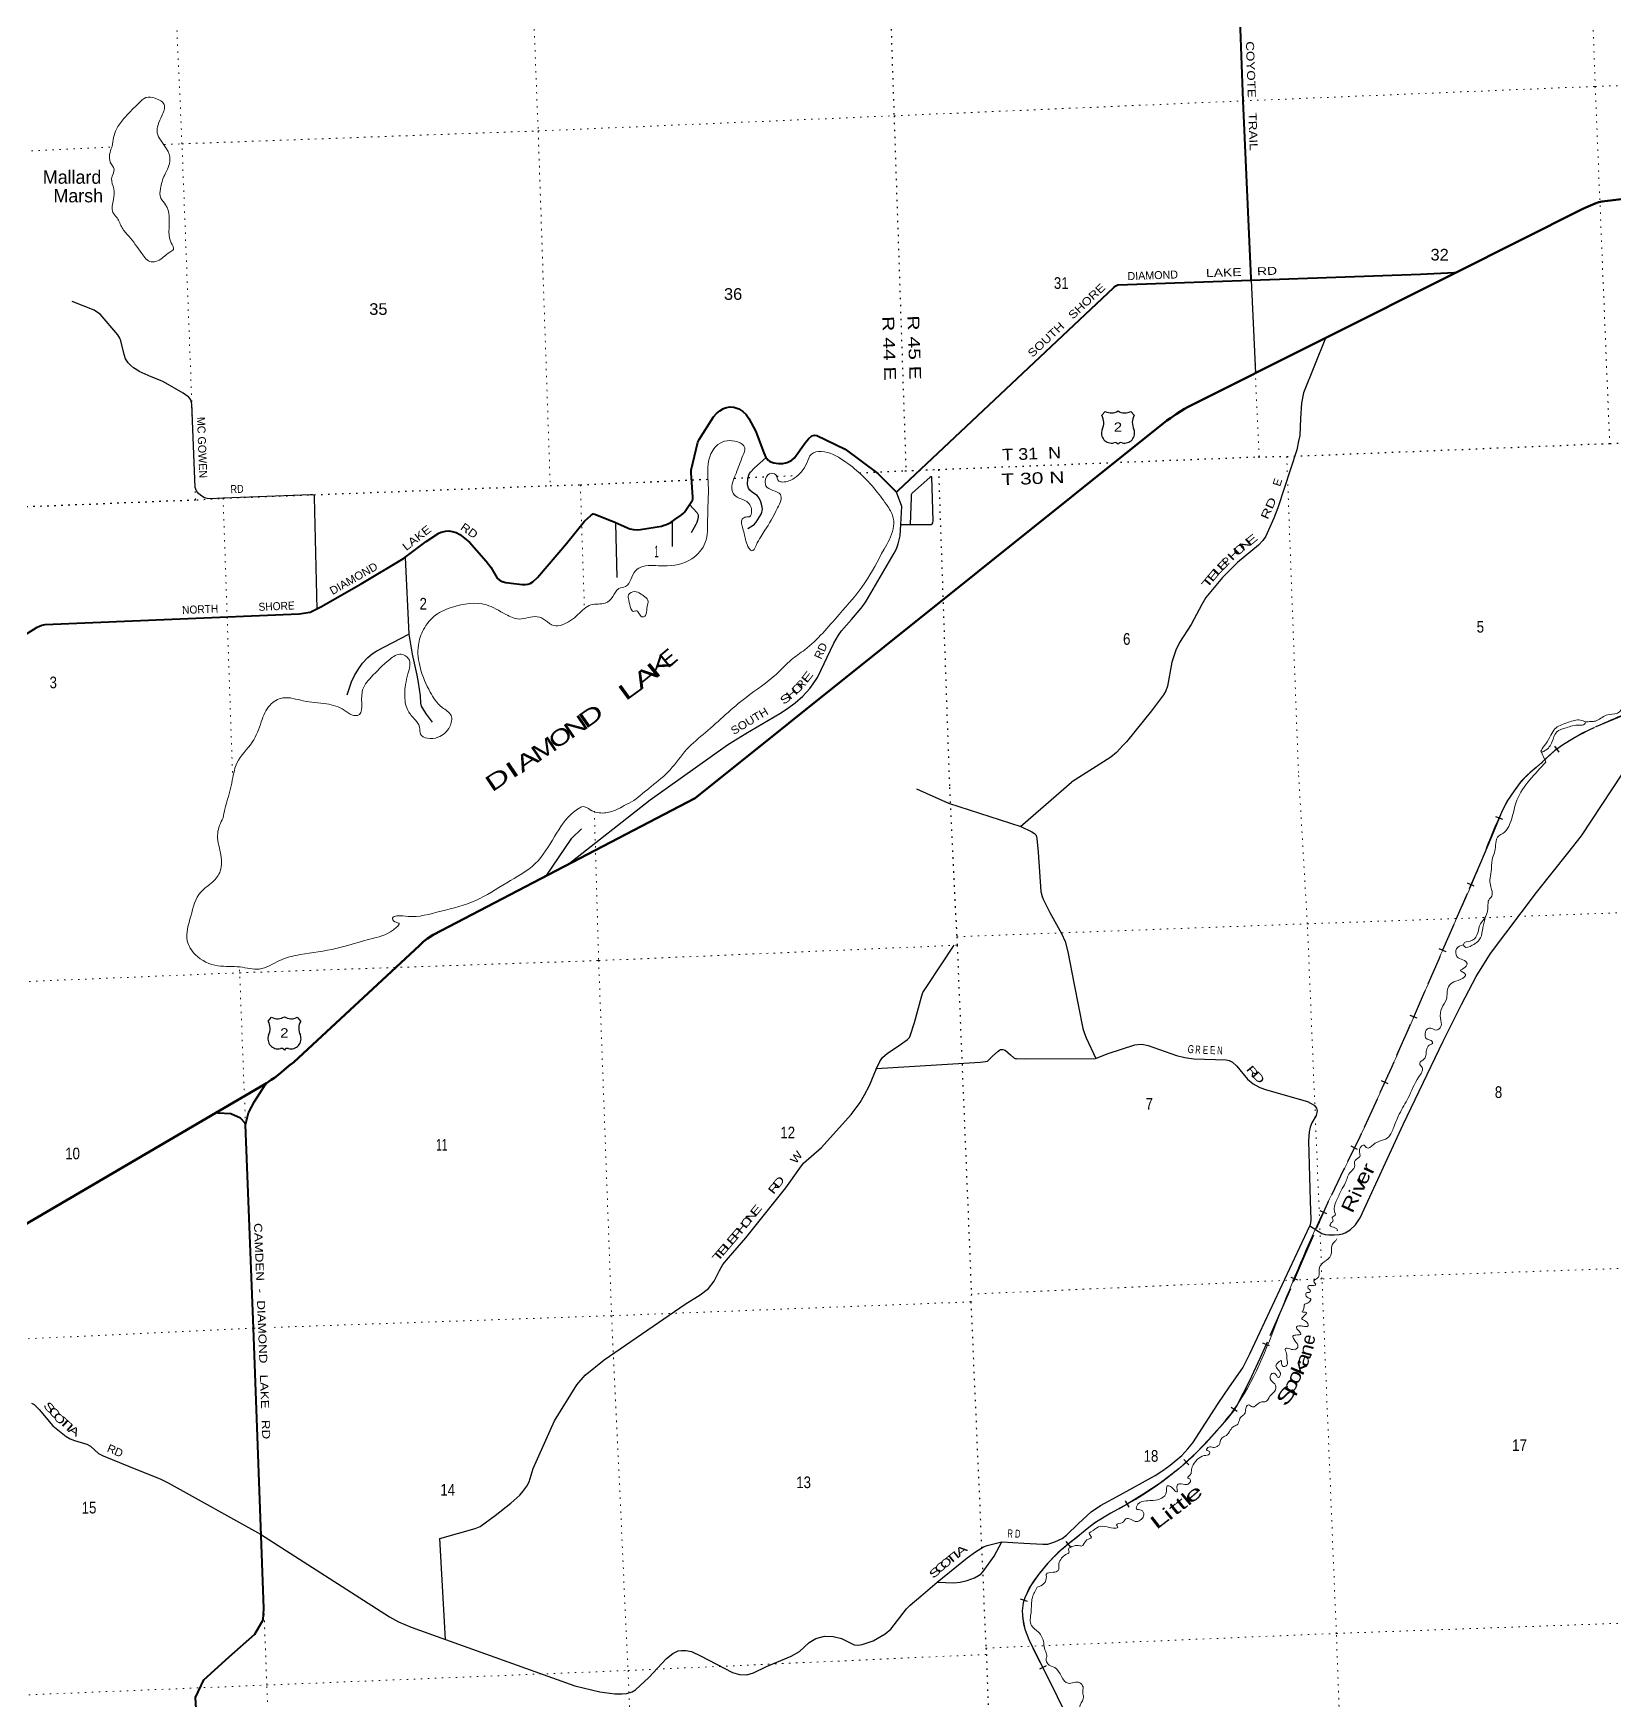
# Model space of a CAD drawing. Header units: feet. Extents: x 733631 to 986127, y 195788 to 388968.
# Drawn here: x 927526 to 951232, y 235639 to 260637 of the extents above; entities that cross this region are included whole.
import ezdxf
from ezdxf.enums import TextEntityAlignment as Align

# ---------------------------------------------------------------- set-up
doc = ezdxf.new("R2010")
doc.units = ezdxf.units.FT
doc.header["$LTSCALE"] = 70
doc.linetypes.add('DOTTED', pattern=[1.5, 0.3, -1.2])
doc.linetypes.add('LONG_DASHED', pattern=[7.5, 6, -1.5])
for name, color, linetype, lineweight in [('16', 7, 'Continuous', 25), ('20', 7, 'Continuous', 70), ('26', 7, 'Continuous', 40), ('29', 7, 'Continuous', 25), ('34', 7, 'Continuous', 25), ('39', 7, 'Continuous', 13), ('6', 7, 'DOTTED', 25), ('63', 7, 'Continuous', 25), ('7', 7, 'DOTTED', 13)]:
    doc.layers.add(name, color=color, linetype=linetype, lineweight=lineweight)
for name, color, linetype in [('27', 7, 'Continuous'), ('30', 7, 'Continuous'), ('41', 7, 'Continuous')]:
    doc.layers.add(name, color=color, linetype=linetype)

msp = doc.modelspace()

# ---------------------------------------------------------------- linework, layer by layer
at = {"layer": '16'}
for p, q in [((943543.63, 254910.1), (943594.94, 254968.86)), ((943786.7, 254974.83), (943786.42, 254974.63)), ((943978.79, 254968.95), (944030.18, 254910.1)), ((931046.8, 245827.7), (931098.11, 245886.46)), ((931289.87, 245892.43), (931289.59, 245892.23)), ((931481.96, 245886.55), (931533.35, 245827.7))]:
    msp.add_line(p, q, dxfattribs=at)
for centre, radius, start, end in [((943350.65, 254799.47), 222.05, 332.97043, 29.75871), ((943686.02, 255126.52), 182.07, 239.97227, 303.45418), ((943887.8, 255126.02), 181.52, 236.33975, 300.08743), ((943887.79, 255126.52), 182.07, 236.54582, 236.59441), ((944223.15, 254799.47), 222.05, 150.24129, 207.02957), ((943689.84, 254644.57), 151.42, 159.09177, 283.81923), ((943883.96, 254644.57), 151.42, 256.18077, 20.90823), ((930853.82, 245717.07), 222.05, 332.97043, 29.75871), ((931189.19, 246044.12), 182.07, 239.97227, 303.45418), ((931390.97, 246043.62), 181.52, 236.33975, 300.08743), ((931390.96, 246044.12), 182.07, 236.54582, 236.59441), ((931726.32, 245717.07), 222.05, 150.24129, 207.02957), ((931193.01, 245562.17), 151.42, 159.09177, 283.81923), ((931387.13, 245562.17), 151.42, 256.18077, 20.90823)]:
    msp.add_arc(centre, radius, start, end, dxfattribs=at)
for centre, major_axis, start_param, end_param in [((943745.18, 254445.75), (-19.56, 51.67), 4.95877769, 6.28318531), ((943828.63, 254445.75), (19.56, 51.67), 0, 1.32637542), ((931248.35, 245363.35), (-19.56, 51.67), 4.95877769, 6.28318531), ((931331.8, 245363.35), (19.56, 51.67), 0, 1.32637542)]:
    msp.add_ellipse(centre, major_axis=major_axis, ratio=0.929097, start_param=start_param, end_param=end_param, dxfattribs=at)
at = {"layer": '20'}
for points in [[(948858.22, 257052.77), (950756.36, 258004.73), (950835.99, 258041.87), (950937.85, 258087.32), (950992.91, 258105.23), (951042.46, 258116.24), (953008.3, 258355.9)], [(937445.62, 249171.11), (944520.48, 254829.64), (944573.66, 254867.92), (944657.75, 254928.5), (944726.57, 254972.57), (944784.39, 255008.38), (944830.43, 255032.72), (948858.22, 257052.77)], [(931020.54, 244898.25), (931091.19, 244945.21), (931138.87, 244977.85), (931209.13, 245033.09), (931281.89, 245090.83), (931353.95, 245154.55), (931428.44, 245213.91), (933315.11, 246961.6), (933373.4, 247022.37), (933432.36, 247064.99), (933521.02, 247122.86), (937445.62, 249171.11)], [(930262.96, 244450.92), (930971.16, 244865.43), (931020.54, 244898.25)], [(923013.26, 239400.17), (925154.76, 241402.95), (925224.84, 241472.25), (925273.5, 241520.55), (925336.34, 241567.35), (930262.96, 244450.92)]]:
    msp.add_lwpolyline(points, dxfattribs=at)
at = {"layer": '26'}
for points in [[(945783.37, 256934.93), (945782.22, 256960.56), (945662.4, 259624.17), (945555.07, 262597.82)], [(945783.37, 256934.93), (948320.99, 257024.74), (948824.08, 257050.99), (948858.22, 257052.77)], [(925302.42, 250293.2), (927582.44, 251734.82), (927652.11, 251763.57), (927704.2, 251775.52), (931510.86, 251932.49), (931677.47, 251960.63), (931836.35, 252037.03), (932442.16, 252384.04), (933075.14, 252762.35), (933413.52, 253019), (933603.74, 253141.53), (933638.86, 253158.42), (933705.38, 253174.69), (933756.19, 253176.9), (933807.01, 253170.27), (933865.22, 253152.28), (933917.48, 253121.64), (934062.13, 253005.56), (934314.15, 252725.31), (934383.68, 252630.88), (934480.5, 252470.34), (934507.41, 252440.77), (934556.02, 252418.66), (934606.83, 252403.19), (934687.13, 252392.72), (934852.08, 252372.24), (934900.7, 252372.24), (934940.05, 252377.41), (934971.4, 252387.71), (935015.59, 252412.03), (935081.88, 252479.49), (935518.59, 252986.33), (935789.63, 253321.49), (935883.9, 253409.01), (935917.05, 253431.12), (935945.37, 253430.14), (936177.76, 253333.85), (936208.17, 253321.25), (936467.2, 253210.06), (936522.9, 253195.78), (936582.09, 253194.58), (936628.49, 253199.01), (936942.23, 253249.85), (936984.2, 253260.92), (937018.91, 253274), (937025.33, 253277.73), (937080.32, 253302.92), (937142.18, 253347.14), (937237.19, 253411.24), (937269.22, 253436.67), (937287.14, 253457.4), (937406.21, 253636.72), (937413.94, 253657.72), (937414.54, 253684.35), (937385.86, 254045.3), (937389.65, 254089.9), (937488.99, 254505.96), (937506.75, 254545.3), (937720.1, 254886.22), (937767.48, 254936.57), (937817.18, 254976.37), (937874.64, 255010.63), (937919.09, 255028.75), (937971.86, 255037.16), (938024.87, 255033.85), (938104.41, 255005.11), (938164.08, 254968.63), (938211.46, 254923.83), (938253.56, 254860.31), (938355.7, 254666.05), (938466.77, 254374.75), (938504.34, 254286.65), (938541.9, 254238.01), (938569.11, 254218.62), (938625.86, 254198.22), (938698.77, 254187.17), (938761.95, 254189.05), (938826.92, 254204.85), (938897.62, 254238.01), (938936.75, 254272.08), (939098.51, 254498.22), (939145.09, 254555.25), (939194.8, 254600.57), (939235.67, 254613.83), (939270.38, 254607.43), (939695.54, 254400.04), (940184.65, 254037.18), (940442.25, 253784.28), (940467.25, 253759.74), (940492.25, 253783.26), (943726.3, 256825.72), (943751.68, 256850.88), (943785.54, 256864.22), (945783.37, 256934.93)], [(930706.66, 244270.46), (930752.38, 244451.08), (930842.85, 244624.21), (931002.22, 244870), (931020.54, 244898.25)], [(929972.91, 235431.36), (929957.5, 235685.41), (930080.81, 235952.72), (930463.61, 236296.4), (930846.63, 236634.02), (930969.87, 236848.79), (930981.76, 237018.98), (930981.61, 237023.01), (930824.83, 241224.51), (930706.66, 244270.46)], [(930706.66, 244270.46), (930699.52, 244297.55), (930630.28, 244369.74), (930486.57, 244437.12), (930293.18, 244449.06), (930262.96, 244450.92)]]:
    msp.add_lwpolyline(points, dxfattribs=at)
at = {"layer": '29'}
for p, q in [((945783.34, 256935.56), (945846.28, 255542.97)), ((936252.06, 253295.25), (936271.16, 252479.12)), ((937100.8, 253317.56), (937101.06, 252943.25)), ((933101.23, 252778.54), (933156.83, 251630.8)), ((942325.87, 248744.14), (943089.38, 249408.58)), ((935538.19, 248176.21), (936774.1, 249142.94))]:
    msp.add_line(p, q, dxfattribs=at)
for points in [[(929902.02, 255077.99), (929886.29, 255142.19), (929855.35, 255181.99), (929771.39, 255239.46), (929477.53, 255411.89), (929431.13, 255434), (929294.14, 255487.06), (929112.96, 255568.84), (929075.4, 255590.95), (929025.19, 255622.68), (928980.4, 255659.48), (928945.65, 255697.84), (928909.69, 255754.54), (928887.6, 255823.08), (928838.99, 256026.45), (928821.31, 256068.45), (928790.38, 256114.88), (928525.24, 256424.37), (928487.68, 256453.11), (928436.86, 256486.27), (928108.43, 256615.06)], [(946894.53, 256067.93), (946568.59, 255244.39), (946536.79, 255089.88), (946521.83, 254861.66), (946509.78, 254605.29), (946493.8, 254522.18), (946466.04, 254392.41), (946181.55, 253521.2), (946120.8, 253368.93), (946000.18, 253100.23), (945959.05, 253032.87), (945893.34, 252961.54), (945578.37, 252700.97), (945355.11, 252479.18), (945104.56, 252177.82), (945042.68, 252075.54), (944882.6, 251772.81), (944707.37, 251501.92), (944652.08, 251388.26), (944593.52, 251206.49), (944526.8, 250847.54), (944504.37, 250780.18), (944469.62, 250719.26), (944289.39, 250478.48), (943915.39, 250014.95), (943859.3, 249958.82), (943765.81, 249854.05), (943681.06, 249786.56), (943089.38, 249408.58)], [(931783.12, 252005.47), (931742.9, 253681.79), (931738.34, 253704.84), (931728.49, 253712.91), (931711.47, 253718.29), (931682.81, 253718.29), (930370.38, 253667.59), (930178.38, 253656.9), (930132.69, 253662.27), (930094.17, 253673.93), (930064.61, 253687.37), (930031.71, 253710.2), (930002.42, 253739.5), (929972.35, 253777.9), (929949.96, 253828.09), (929902.02, 255077.99)], [(938238.53, 253214.04), (938304.39, 253252.08), (938335.32, 253276.4), (938361.84, 253307.35), (938388.35, 253347.14), (938436.96, 253426.72), (938448.01, 253459.88), (938454.63, 253499.67), (938452.43, 253537.25), (938432.54, 253614.62), (938408.24, 253669.89), (938375.09, 253707.47), (938308.81, 253753.89), (938269.04, 253789.26), (938249.15, 253818), (938233.69, 253868.85), (938238.11, 253963.9), (938251.36, 254012.54), (938262.41, 254036.86), (938275.67, 254056.75), (938337.53, 254120.86), (938507.66, 254271.18)], [(940530.22, 253273.71), (940984.45, 253274.82), (941000.5, 253284.46), (941009.9, 253297.97), (941016.91, 253328.55), (940996.14, 253985.02), (940980.34, 253985.82), (940964.01, 253979.83), (940705.53, 253748.25), (940695.04, 253735.31), (940686.48, 253715.22), (940683.78, 253676.7), (940668.17, 253274.6)], [(936774.1, 249142.94), (937930.99, 249967.08), (938012.74, 250020.13), (938207.18, 250139.51), (938715.35, 250440.15), (938830.25, 250515.31), (938945.14, 250599.32), (939060.04, 250701.01), (939166.08, 250811.54), (939216.91, 250882.28), (939280.98, 250979.55), (939528.44, 251492.41), (939596.95, 251614), (939643.33, 251678.11), (939793.57, 251846.12), (939935, 252016.34), (939979.17, 252076.02), (940012.33, 252124.66), (940429.9, 252845.32), (940465.27, 252909.44), (940489.57, 252982.39), (940507.25, 253042.08), (940518.28, 253101.76), (940530.22, 253273.71), (940544.79, 253543.89), (940467.25, 253759.74)], [(937364.25, 253573.72), (937479.15, 253447.72), (937489.09, 253430.03), (937493.51, 253410.14), (937493.51, 253383.61), (937484.67, 253339.4), (937470.31, 253300.71), (937458.16, 253274.18), (937388.56, 253145.96)], [(932229.43, 250718.34), (932293.55, 250913.23), (932342.16, 251010.49), (932404.03, 251112.18), (932461.47, 251191.76), (932541.01, 251280.19), (932607.29, 251333.24), (932673.58, 251377.45), (933156.83, 251630.8)], [(933156.83, 251630.8), (933203.84, 251328.82), (933274.54, 251014.91), (933296.65, 250904.39), (933323.15, 250705.43), (933332, 250592.69), (933340.83, 250550.69), (933378.4, 250482.16), (933415.95, 250426.89), (933504.32, 250307.52)], [(946661.7, 242759.22), (946844.39, 242643.5), (946893.04, 242627.28), (946947.09, 242620.79), (947027.09, 242622.95), (947103.84, 242626.2), (947152.49, 242640.26), (947193.56, 242653.24), (947268.15, 242695.42), (947349.23, 242772.21), (947415.17, 242877.12), (948063.77, 244278.83), (948660.49, 245524.8), (948937.23, 246078.56), (949153.43, 246493.88), (949372.89, 246841.09), (950061.48, 247757.15), (950528.48, 248345.52), (950736.03, 248605.1), (951501.27, 249764.35)], [(940767.91, 249310.73), (941242.79, 249094.12), (942330.79, 248742.55), (942496.17, 248664.92), (942534.58, 248641.49), (942553.72, 248618.02), (942564.56, 248594.61), (942571.11, 248563.68), (942587.68, 248361.42), (942629.2, 247770.6), (942647.94, 247695.6), (942663.93, 247654.93), (942765.43, 247458.03), (942940.14, 247139.55), (942992.69, 247020.63), (943035.55, 246867.72), (943128.49, 246377.89), (943260.84, 245718.46), (943283.12, 245642.57), (943309.35, 245576.95), (943451.61, 245266.27)], [(935207.88, 247996.16), (935596.3, 248570.42), (935742.44, 248711.27)], [(940162.94, 245106.64), (940215.9, 245222.57), (940254.68, 245280.48), (940328.33, 245346.32), (940490.09, 245451.09), (940631.86, 245552.56), (940661.84, 245582.56), (940671.72, 245607.03), (940733.83, 245805.68), (940838.44, 246191.96), (940862.33, 246255.65), (940921.18, 246345.19), (941329.47, 246963.34)], [(943448.62, 245266.62), (943641.35, 245339.83), (944039.17, 245469.62), (944085.65, 245477.18), (944144.03, 245479.35), (944238.07, 245460.96), (944661.83, 245313.87), (944788.31, 245280.34), (944921.27, 245261.96), (945405.56, 245244.65), (945455.29, 245236), (945505.02, 245212.21), (945569.88, 245149.47), (945725.54, 244959.12), (945812.03, 244885.57), (945913.64, 244829.33), (946010.93, 244794.72), (946624.94, 244621.67), (946673.59, 244598.96), (946726.56, 244565.43), (946760.07, 244521.09), (946771.96, 244483.23), (946757.91, 244410.77), (946694.13, 244301.53), (946667.1, 244235.55), (946651.97, 244168.5), (946642.24, 244033.3), (946668.18, 243133.44), (946675.75, 242846.83), (946673.58, 242801.4), (946661.7, 242759.22)], [(940167.73, 245117.12), (941719.54, 245213.2), (941801.98, 245219.78), (941828.21, 245227.28), (941841.54, 245237.17), (941906.85, 245300.81), (941991.78, 245375.47), (942008.09, 245392.27), (942024.95, 245401.65), (942059.02, 245402.89), (942094.27, 245392.27), (942172.52, 245321.56), (942223.56, 245277.9), (942242.29, 245268.53), (942264.46, 245265.42), (942394.12, 245259.5), (943448.62, 245266.62)], [(933706.92, 236556.23), (933619.59, 238072.45), (934148.95, 238217.93), (934224.46, 238250.6), (934450.22, 238412.67), (934684.77, 238599.38), (934819.72, 238720.41), (934864.69, 238772.9), (934921.7, 238854.79), (934958.37, 238919.15), (935020.69, 239119.76), (935338.08, 239834.94), (935674.12, 240374.07), (935798.64, 240518.62), (936081.43, 240747.98), (937295.75, 241584.64), (937523.44, 241722.13), (937647.08, 241817.26), (937733.29, 241928.37), (937810.36, 242089.33), (937864.44, 242179.6), (937947.82, 242277.46), (938206.46, 242580.3), (938807.24, 243325.15), (939014.88, 243623.28), (939072.3, 243696.89), (939340.55, 243933.62), (939785.14, 244424.89), (939919.87, 244607.61), (939987.32, 244720.1), (940058.84, 244861.61), (940164.52, 245114.79)], [(942045.98, 238017.88), (942372.26, 238000.33), (942657.65, 237983.02), (942733.31, 237985.18), (942839.26, 238017.63), (942949.51, 238071.71), (943012.22, 238121.46), (943193.83, 238294.51), (943386.24, 238469.73), (943522.45, 238562.74), (943816.49, 238727.14), (944344.02, 239012.67), (944460.76, 239090.54), (944568.87, 239168.42), (944741.83, 239315.51), (944832.63, 239415.01), (944906.15, 239505.87), (945286.66, 240094.24), (945459.62, 240345.16), (945658.53, 240630.7), (945764.46, 240840.52), (946661.7, 242759.22)], [(927499.7, 240098.56), (927536.48, 240079.08), (927564.58, 240055.29), (927612.13, 240003.38), (927819.68, 239761.11), (928019.7, 239597.79), (928079.12, 239562.1), (928140.77, 239537.22), (928329.92, 239484.23), (928380.75, 239455.02), (928502.88, 239345.79), (928573.17, 239310.09), (928952.57, 239155.44), (929435.82, 238959.67), (929549.29, 238904.51), (930932.98, 238134.44)], [(930932.98, 238134.44), (932863.7, 236897.13), (932997.75, 236819.26), (933188, 236741.39), (933706.92, 236556.23)], [(941075.03, 237416.72), (941524.75, 237779.69), (941650.14, 237870.54), (941771.22, 237944.09), (941827.43, 237965.72), (942045.98, 238017.88)], [(941075.03, 237416.72), (941325.84, 237407.63), (941420.97, 237416.29), (941524.75, 237442.24), (941632.85, 237481.18), (941727.98, 237537.42), (941762.57, 237576.36), (941931.21, 237805.65), (942045.98, 238017.88)], [(933706.92, 236556.23), (935644.05, 235863.16), (936018.08, 235770.14), (936240.77, 235742.02), (936355.35, 235739.86), (936424.54, 235748.51), (936502.37, 235770.14), (936552.1, 235802.59), (936751, 235984.29), (937019.09, 236269.82), (937112.06, 236345.53), (937194.22, 236384.47), (937243.94, 236390.96), (937306.64, 236393.12), (937393.12, 236375.82), (937529.33, 236313.09), (938004.97, 236062.16), (938113.08, 236031.88), (938221.18, 236027.55), (938320.63, 236053.52), (938515.21, 236148.69), (938887.08, 236304.43), (939012.48, 236377.99), (939155.17, 236512.1), (939254.62, 236572.67), (939388.67, 236607.27), (939514.07, 236602.95), (939639.46, 236572.66), (939829.72, 236477.49), (939892.43, 236471), (939952.97, 236479.65), (940115.1, 236538.05), (940294.56, 236639.72), (940383.19, 236711.1), (940616.69, 237013.94), (940670.76, 237068.02), (940832.89, 237204.3), (941075.03, 237416.72)]]:
    msp.add_lwpolyline(points, dxfattribs=at)
at = {"layer": '34', "lineweight": 13}
for points in [[(953309.74, 251254.9), (952656.16, 250974.16), (951749.19, 250578.07), (950921.41, 250227.25), (950606.17, 250060.39), (950331.74, 249880.81), (950227.95, 249788.16), (950147.05, 249708.57)], [(950147.86, 249706.99), (949960.03, 249550.99), (949723.96, 249277.45), (949547.35, 248977.84), (949220.98, 248197.75), (948821.16, 247275.48), (948378.57, 246254.62), (947887.23, 245132.92), (947413.07, 244092.69), (946927.13, 243098.5), (946233.71, 241492.34), (945573.68, 240075.36), (945313.72, 239738.29), (944970.39, 239363.75), (944420.57, 238898.65), (943925.77, 238583.13), (943441.71, 238304.38), (943208.41, 238119.86), (942887.34, 237853.26), (942596.56, 237531.2), (942389.58, 237179.94), (942358.71, 236867.58), (942448.89, 236555.7), (942703.66, 236047.87), (943045.93, 235355.38), (943452.53, 234614.76), (943637.1, 234259.92), (943694.61, 234068.07), (943712.1, 233757.52), (943676.14, 233309.57), (943499.37, 232357.23), (943252.98, 231487.17), (943130.16, 231079.83), (942937.22, 230747.89), (942579.09, 230172.74), (942295.14, 229610.46), (942005.21, 228991.37), (941731.8, 228581.05), (941503.55, 228259.3), (941242.99, 227938.37), (940411.62, 227010.1)]]:
    msp.add_spline(points, degree=3, dxfattribs=at)
at = {"layer": '39'}
for points in [[(928705.23, 258941.11), (928771.01, 259198.23), (928884.59, 259357.96), (929003.26, 259487.53), (929110.67, 259592.44), (929212.87, 259672.9), (929352.51, 259663.69), (929487.03, 259569.36), (929452.52, 259400.3), (929382.63, 259145.06), (929524.22, 258905.39), (929574.27, 258743.36), (929495.4, 258514.09), (929429.96, 258305.51), (929436.81, 258166.22), (929508.96, 258065.65), (929559.89, 257703.46), (929593.33, 257496.36), (929625.07, 257396.38), (929571.96, 257356.07), (929386.74, 257224.15), (929292.31, 257210.69), (929150.69, 257335.1), (928955.83, 257597.15), (928856.63, 257721.04), (928780.79, 257870.01), (928719.36, 257952.77), (928726.74, 258147.16), (928733.37, 258305.12), (928699.81, 258457.62), (928737.32, 258598.48), (928679.01, 258707.63), (928669.18, 258816.48), (928705.23, 258941.11)], [(930369.62, 248874.99), (930396.98, 249005.42), (930438.32, 249152.48), (930516.92, 249479.59), (930576.96, 249695.28), (930808.3, 250010.84), (930943.12, 250314.89), (931073.71, 250566.21), (931263.87, 250672.03), (931572.3, 250628.35), (931921.13, 250584.07), (932186.87, 250490.35), (932310.6, 250415.86), (932383.55, 250408.33), (932454.24, 250756.63), (932589.78, 250981.84), (932869.19, 251250.57), (933042.18, 251327.46), (933151.52, 251260.56), (933141.22, 251033.71), (933093.61, 250718.59), (933133.59, 250497.57), (933233.21, 250361.56), (933316.42, 250233.07), (933330.08, 250130.42), (933433.22, 250067.34), (933590.17, 250083), (933768.36, 250243), (933788.89, 250407.52), (933653.39, 250530.12), (933475.79, 250760.43), (933328.19, 251115.15), (933297.91, 251463.91), (933374.61, 251697.15), (933558.83, 251916), (933809.14, 252034.06), (934316.78, 252068.2), (934608.47, 251924.84), (934810.79, 251855.16), (935078.09, 251890.91), (935205.23, 251834.74), (935327.08, 251756.14), (935453.78, 251770.74), (935690.8, 251922.7), (935885.61, 252069.13), (936098.75, 252094.87), (936212.48, 252191.91), (936301.18, 252312.34), (936405.07, 252344.32), (936552.36, 252580.06), (936665.27, 252642.7), (936973.89, 252651.6), (937398.19, 252759.64), (937599.72, 253003.37), (937634.39, 253342.3), (937644.18, 253874.47), (937660.61, 254273.42), (937789, 254472.09), (938084.46, 254510.86), (938192.49, 254423.68), (938164.22, 254307.42), (938060.47, 254038.85), (938002.83, 253779.99), (938039.57, 253710.51), (938203.98, 253627.36), (938293.87, 253480.9), (938262.74, 253388.8), (938206.35, 253384.78), (938152.95, 253352.56), (938161.89, 253211.32), (938206.59, 253028.89), (938257.04, 252913.39), (938294.67, 252876.3), (938360.43, 252959.51), (938493.89, 253186.68), (938684.12, 253523.02), (938725.72, 253720.64), (938612.49, 253783.37), (938509.2, 253850.49), (938498.75, 253918.87), (938561.37, 254034.33), (938658.94, 254015.54), (938700.48, 253923.99), (938759.53, 253909.9), (938931.21, 253966.53), (939119.25, 254191.58), (939191.18, 254329.61), (939337.28, 254367.14), (939671.04, 254233.35), (940152.88, 253789.35), (940337.16, 253541.08)], [(940337.16, 253541.08), (940417.81, 253370.03), (940415.42, 253206.15), (940278.59, 252902.03), (939991.25, 252396.43), (939605.86, 251923.76), (939089.19, 251393.86), (938888.47, 251243.18), (938667.67, 251031.13), (938211.38, 250681.32), (937601.73, 250154.21), (937319.82, 249899.55), (937071.93, 249595.54), (936787.93, 249342.83), (936528.1, 249132.47)], [(936481.24, 252011.34), (936452.62, 252137.72), (936449.82, 252218.51), (936540.97, 252268.25), (936628.95, 252234.96), (936674.44, 252204.22), (936737.25, 252139.71), (936723.38, 252015.87), (936702.83, 251909.99), (936661.25, 251886.27), (936611.31, 251928.99), (936573.25, 251978.2), (936508.79, 251973.9), (936488.5, 252003.41), (936481.24, 252011.34)], [(952942.23, 251201.88), (952853.2, 251114.6), (952640.64, 251014.05), (952124.99, 250803.7), (951913.54, 250729.48), (951772.64, 250775.05), (951642.03, 250814.92), (951499.23, 250682.47), (951374.44, 250554.7), (951273.22, 250445.96), (951106.75, 250413.78), (950942.25, 250325.05), (950871.8, 250318.51), (950797.33, 250311.83)], [(950797.9, 250311.88), (950717.56, 250341.36), (950539.06, 250306.74), (950354.1, 250225.37), (950218.14, 250012.28), (950136.55, 249861.77), (950180.42, 249877.48), (950294.71, 250017.01), (950360.45, 250158.86), (950505.56, 250224.66), (950699.99, 250265.92), (950780.37, 250276.86), (950800.01, 250312.07)], [(950137.39, 249857.31), (950174.2, 249766.04), (950202.09, 249711.32)], [(950202.09, 249711.32), (949959.94, 249443.88), (949765.43, 249137.54), (949657.77, 248773.82), (949581.19, 248661.84), (949475.13, 248583.11), (949447.28, 248462.84), (949431.22, 248351.1), (949394.72, 248246.67), (949382.97, 248072.44), (949361.54, 247942.31), (949386.89, 247801.8), (949390.53, 247702.91), (949344.33, 247642.59), (949332.83, 247571.43), (949326.03, 247482.26), (949287.65, 247373.72)], [(930369.62, 248874.99), (930289.27, 248643.17), (930330.42, 248347.65), (930328.29, 248076.78), (930215.21, 247914.94), (930035.27, 247760.7), (929887.09, 247401.53), (929834.2, 247029.74), (929954.84, 246822.06), (930293.83, 246656.88), (930625.39, 246638.94), (930913.06, 246607.23), (931215.08, 246733.69), (931462.39, 246811.63), (932001.79, 246902.48), (932623.14, 247069.15), (932972.18, 247233.73), (933012.48, 247289.8), (932942.86, 247317.52), (932910.56, 247372.89), (932973.99, 247403.55), (933145.78, 247395.82), (933637.19, 247474.78), (934157.86, 247635.66), (934622.21, 247901.55), (935049.48, 248188.29), (935339.15, 248595.18), (935624.27, 248961.48), (935706.89, 249019.13), (935762.49, 249043.43), (935875.24, 248995.1), (936086.79, 248948.43), (936264.62, 248995.48), (936385.38, 249058.59), (936528.1, 249132.47)], [(949287.65, 247373.72), (949207.34, 247253.52), (949168.07, 247114.64), (949066.34, 247027.99), (948968.95, 246987.98), (948978.65, 246943.88), (949096.93, 246964.46), (949221.94, 247076.23), (949253.23, 247212.79), (949270.55, 247290.23), (949288.52, 247376.19)], [(948962.34, 246971.1), (948862.75, 246913.29), (948867.14, 246794.22), (948957.72, 246745.06), (949020.33, 246688.79), (948962.56, 246613.89), (948923.15, 246588.17), (948997.99, 246528.32), (948951.79, 246467.99), (948820.59, 246414.59), (948738.57, 246340.8), (948711.01, 246157.9), (948639.42, 246019.83), (948620.75, 245869.6), (948627.37, 245744.55), (948566.69, 245693.79), (948450.58, 245723.81), (948398.11, 245669.31), (948422.5, 245555.03), (948481.75, 245535.02), (948499.58, 245489.2), (948471.81, 245476.04), (948415.61, 245413.32), (948376.86, 245260.31), (948308.72, 245193.1), (948345.28, 245131.82), (948296, 244990.55), (948136.11, 244675.39), (948003.77, 244434.02), (947920.16, 244238.92), (947844.92, 244090.61), (947609.17, 243972.69), (947520.13, 243924.91), (947474.25, 243965.64), (947430.59, 243945.82), (947407.44, 243862.1), (947411.91, 243795.58), (947339.37, 243738.31), (947333.01, 243637.04), (947275.02, 243568.18), (947196.27, 243405.6), (947132.07, 243286), (947059.29, 243125.66), (947032.63, 242973.1), (947042.77, 242916.9), (946997.54, 242884.9), (947011.34, 242838.93), (946988.35, 242805.74), (946963.57, 242766.42), (947045.8, 242725.03), (947075.2, 242693.8), (947069.92, 242681.23)], [(947069.06, 242562.82), (947041, 242526.81), (946998.6, 242472.69), (946978.13, 242316.32), (946878.87, 242217.64), (946812.82, 242148.49), (946802.06, 242057.15), (946803.39, 242020.82), (946763.16, 241962.74), (946722.34, 241920.8), (946750.02, 241881.42), (946720.39, 241864.14), (946638.08, 241852.99), (946639.34, 241818.68), (946668.52, 241793.5), (946665.45, 241767.11), (946609.48, 241752.9), (946622.01, 241686.68), (946675.44, 241660.38), (946641.1, 241606.56), (946585.43, 241584.28), (946566.31, 241500.71), (946547.35, 241467.67), (946610.26, 241457.89), (946575.85, 241406.09), (946543.16, 241362.43), (946598.9, 241328.13), (946635.75, 241258.78), (946561.35, 241251.96), (946500.61, 241257.78), (946462.77, 241244.24), (946501.49, 241179), (946527.38, 241133.49), (946475.37, 241121.44), (946409.4, 241104.83), (946425.43, 241052.89), (946480.94, 240970.09), (946484.29, 240933.84)], [(946484.29, 240933.84), (946443.02, 240904.01), (946368.1, 240911.32), (946295.27, 240916.68), (946312.12, 240842.54), (946319.13, 240761.97), (946316.58, 240666.89), (946272.92, 240647.08), (946243.67, 240674.28), (946229.28, 240736.39), (946191.74, 240714.78), (946153.67, 240652.73), (946204.7, 240581.89), (946217.3, 240513.65), (946192.15, 240484.42), (946135.52, 240542.93), (946093.21, 240541.35), (946069.91, 240461.67), (946135.2, 240387.31), (946146.45, 240300.84), (946063.31, 240202.76), (946013.6, 240128.15), (945913.38, 240110.27), (945798.82, 240043.35), (945743.23, 240073.61), (945706.21, 240037.87), (945695, 239958.64), (945668.06, 239923.28), (945613.65, 239866.69), (945582.37, 239784.69), (945529.01, 239754.41), (945468.71, 239693.55), (945413.03, 239616.7), (945345.78, 239579.84), (945295.47, 239466.82), (945246.07, 239438.7), (945211.89, 239435.41), (945147.11, 239441.07), (945114.42, 239397.42), (945159.72, 239372.84), (945156.95, 239338.38), (945079.19, 239313.25), (944974.48, 239252.76), (944897.83, 239142.79), (944884.61, 239063.49), (944881.32, 239043.16), (944831.24, 238978.64), (944870.41, 238955.86), (944850.48, 238894.49), (944790.55, 238878.11), (944687.5, 238882.34), (944669.28, 238829.12), (944673.45, 238770.67), (944628.09, 238797.27), (944588.17, 238840.24), (944524.96, 238858.09), (944513.98, 238772.81), (944436.95, 238672.93), (944315.01, 238642.11), (944208.38, 238634.09), (944085.16, 238583.01), (944061.5, 238513.42), (944134.78, 238495.95), (944173.65, 238426.67), (944137.74, 238360.67), (944064.46, 238323.58), (943982.52, 238356.89), (943903.5, 238366.07), (943855.21, 238307.68), (943765.65, 238274.03), (943780.2, 238248.26), (943625.58, 238242.53), (943492.38, 238243.63), (943380.13, 238168.71), (943356.55, 238151.66), (943387.13, 238088.14), (943319.97, 238049.26), (943234.66, 237955.13), (943212.2, 237962.38), (943121.6, 237956.98), (943044.88, 237903.6), (943054.2, 237869.59), (943005.24, 237829.37), (942940.69, 237774.42), (942901.42, 237690.1), (942889.02, 237588.59), (942815.29, 237563.61), (942711.55, 237531.45), (942712.67, 237501.18), (942676.24, 237394.74), (942575.41, 237338.43)], [(942575.41, 237338.43), (942502.41, 237184.15), (942482.38, 236961.11), (942487.5, 236767.3), (942592.03, 236668.14), (942672.75, 236503.43), (942688.63, 236400.96), (942718.02, 236315.16), (942709.95, 236260.29), (942732.78, 236188.4), (942839.71, 236133.78), (943038.03, 235898.68), (943215.26, 235907.32), (943261.96, 235844.4), (943257.25, 235753.28), (943269.48, 235695.13), (943219.54, 235572.02), (943214.52, 235434.42), (943275.33, 235372.02), (943356.88, 235294.23), (943374.25, 235151.4), (943346.55, 235027.1), (943415.41, 234910.44), (943521.21, 234776.97), (943605.12, 234525.48), (943700.62, 234397.69), (943824.41, 234268.93), (943835.12, 234032.9), (943827.38, 233695.13), (943794.36, 233441.3), (943766.48, 233102.78), (943676.57, 232695.26), (943656.82, 232355.02), (943598.75, 232233.63), (943536.27, 232122.17), (943545.42, 231928.52), (943479.96, 231788.66), (943496.51, 231668.03), (943390.74, 231526.66), (943311.98, 231309.52), (943198.87, 230874.86), (943157.59, 230790.47), (943253.84, 230697.06), (943313.59, 230499.23), (943211.19, 230430.74), (943105.67, 230392.45), (943091.03, 230296.92), (943008.86, 230227.17), (943023.24, 230110.5), (943003.68, 230039.04), (942901.05, 229922.04), (942866.64, 229815.68), (942821.18, 229735.17), (942839.14, 229576.19), (942700.11, 229516.44), (942502.12, 229414.08), (942388.76, 229423.99), (942317.12, 229397.07), (942322.25, 229257.83), (942170.43, 229052.1), (942045.26, 228835.24), (941831.35, 228562.53), (941665.34, 228303.73), (941592.87, 228189.88), (941605.54, 228119.63), (941567.4, 228059.6), (941522.56, 228072.07), (941455.46, 228031.17), (941389.26, 227966.06), (941300.15, 227865.73), (941052.5, 227577.62), (940737.17, 227264.75), (940576.61, 226967.76), (940582.48, 226808.34), (940631.92, 226561.62), (940488.07, 226194.52), (940274.39, 225970.32), (940152.49, 225719.23), (940052.24, 225483.1), (939830.88, 225303.07), (939720.8, 225278.75), (939586.19, 225372.75), (939345.85, 225489.07), (939241.82, 225464.98), (939181.65, 225345.53), (939028.96, 225273.14), (938883.46, 225388.96), (938836.61, 225510.49), (938755.21, 225584.24), (938556.27, 225617.23), (938323.82, 225683.33)]]:
    msp.add_spline(points, degree=3, dxfattribs=at)
at = {"layer": '6'}
for p, q in [((938037.24, 253967.89), (938526.26, 253988.94)), ((938670.89, 253995.16), (938980.19, 254008.48)), ((941095.2, 254097.72), (941259.49, 249331.44))]:
    msp.add_line(p, q, dxfattribs=at)
for points in [[(939323.05, 287558.53), (939611.54, 280660.96), (939845.76, 275369.15), (940060.66, 270052.39), (940250.95, 264688.26), (940428.5, 259400.51), (940607.24, 254078.43)], [(939909.91, 254048.51), (940593.12, 254077.93), (941095.2, 254097.72), (945890.09, 254287.64), (946315.96, 254292.6), (951157.1, 254488.21), (951685.74, 254498.83), (953169.54, 254576.97)], [(922438, 253332.61), (924636.08, 253434.31), (925007.21, 253445.42), (929977.48, 253643.58), (930370.38, 253667.59), (935274.39, 253855.31), (935726.3, 253868.39), (937646.14, 253951.05)], [(941259.49, 249331.44), (941368.72, 247092.37), (941375.42, 246965.31), (941588.32, 241733.26), (941580.46, 241617.78), (941805.98, 236426.62), (941813.5, 236331.93), (941987.14, 231015.56), (942165.01, 225635.11), (942377.6, 220251.07), (942571.08, 214943.53), (942589.79, 214764.37), (942687.92, 209580.58), (942690.07, 209467.5), (942838.73, 204281.55), (942845.13, 204162.56), (942900.62, 203421.63)]]:
    msp.add_lwpolyline(points, dxfattribs=at)
at = {"layer": '63'}
for p, q in [((950331.96, 249949.84), (950396.1, 249859.72)), ((949554.23, 248848.65), (949452.15, 248891.25)), ((949128.17, 247849.15), (949026.68, 247893.14)), ((948704.08, 246864.37), (948602.6, 246908.36)), ((948268.87, 245869.47), (948167.5, 245913.71)), ((947838.07, 244886.93), (947737.21, 244932.32)), ((947378.87, 243901.15), (947279.53, 243949.78)), ((946917.35, 242936.12), (946816.01, 242980.45)), ((946483.23, 241941.47), (946381.47, 241984.83)), ((946058.36, 240956.28), (945957.17, 241000.96)), ((945575.27, 239976.27), (945481.21, 240034.48)), ((944846.25, 239172.59), (944771.17, 239253.82)), ((943954.77, 238538.16), (943896.65, 238632.27)), ((943078.25, 237940.68), (943007, 238025.28)), ((942428.57, 237125.56), (942323.05, 237158.73)), ((942709.61, 236161.17), (942610.74, 236111.58))]:
    msp.add_line(p, q, dxfattribs=at)
at = {"layer": '63', "linetype": 'LONG_DASHED'}
for points in [[(953311.31, 251254.38), (952983.38, 251113.52), (952656.6, 250973.15), (952202.85, 250775.71), (951749.63, 250577.06), (951335.84, 250401.57), (950921.87, 250226.25), (950762.19, 250147.33), (950606.72, 250059.44), (950466, 249975.02), (950332.42, 249879.94), (950279.35, 249834.91), (950143.57, 249707.44)], [(950143.56, 249707.44), (950053.25, 249629.84), (949959.29, 249551.8), (949832.72, 249423.39), (949723.06, 249278.09), (949626.56, 249132.28), (949546.35, 248978.31), (949383.44, 248587.98), (949219.97, 248198.18), (949020.06, 247737.05), (948820.15, 247275.92), (948598.86, 246765.49), (948377.56, 246255.06), (948132.68, 245693.87), (947886.22, 245133.37), (947651.68, 244612.11), (947412.08, 244093.16), (947168.8, 243596.21), (946926.13, 243098.96), (946575.64, 242297.65), (946232.7, 241492.78), (945917.3, 240778.45), (945751.04, 240424.95), (945572.72, 240075.9), (945516.75, 239985.45), (945418.16, 239859.96), (945312.89, 239739.01), (945145.06, 239548.27), (944969.62, 239364.53), (944704.78, 239119.74), (944419.93, 238899.55), (944174.66, 238738.13), (943925.21, 238584.08), (943680.52, 238449.01), (943441.09, 238305.29), (943322.93, 238214.81), (943207.71, 238120.71), (943046.31, 237988.58), (942886.59, 237854.07), (942734.48, 237700.65), (942595.68, 237531.87), (942479.16, 237364.84), (942388.56, 237180.35), (942364.26, 237103.07), (942349.09, 236984.51), (942357.62, 236867.43), (942391.42, 236708.34), (942447.88, 236555.26), (942575.43, 236301.1), (942702.67, 236047.38), (942873.12, 235700.81), (943044.95, 235354.87)]]:
    msp.add_lwpolyline(points, dxfattribs=at)
at = {"layer": '7'}
for p, q in [((946315.96, 254292.6), (946491.43, 249552.45)), ((935726.3, 253868.39), (935787.29, 251995.86)), ((930370.38, 253667.59), (930514.17, 249468.17))]:
    msp.add_line(p, q, dxfattribs=at)
for points in [[(949878.15, 289165.48), (949990.94, 286387.05), (950193.58, 281132.54), (950367.09, 275844.65), (950571.5, 270481.01), (950748.98, 265195.29), (950940.94, 259841.32), (951156.96, 254492.25)], [(945902.19, 254288.07), (945662.4, 259624.17), (945474.06, 264931.75), (945287.05, 270259.61), (945151.2, 275625.67), (944909.05, 280913.16), (944651.7, 286115.17)], [(929957.32, 253642.86), (929753.82, 258980.24), (929519.67, 264270.03), (929312.15, 269548.63), (929127.14, 274935.2), (928901.03, 280283.91), (928676.08, 285250.48)], [(934220.82, 280476.24), (934422.02, 275146.86), (934626.99, 269767.07), (934887.36, 264478.21), (935093.77, 259173.28), (935274.39, 253855.31)], [(929485.39, 258967.87), (929753.82, 258980.24), (935093.77, 259173.28), (940428.5, 259400.51), (945662.4, 259624.17), (950940.94, 259841.32), (952942.41, 259900.2)], [(922218.94, 258638.27), (924456.02, 258736.12), (928702.54, 258931.79)], [(947398.6, 227796.03), (947258.63, 231250.66), (947059.85, 236646.92), (946843.83, 241963.73), (946625.57, 247286.51), (946491.43, 249552.45)], [(935935.91, 248976.46), (936000.88, 246734.44), (936194.96, 241410.76), (936441.35, 236091.04), (936652.67, 230792.25), (936838.19, 225755.99)], [(941368.72, 247092.37), (946625.57, 247286.51), (952009.73, 247475.3), (953470.45, 247524.68)], [(922730.59, 246246.26), (925259.71, 246331.61), (930618.51, 246551.79), (936000.88, 246734.44), (941375.42, 246965.31)], [(931539.51, 223555.71), (931448.93, 225267.14), (931216.72, 230585.37), (931025.99, 235872.8), (930824.83, 241224.51), (930615.11, 246639.69)], [(953698.6, 242177.42), (952228.07, 242150.5), (946843.83, 241963.73), (941588.32, 241733.26)], [(941580.46, 241617.78), (936194.96, 241410.76), (931057.37, 241232.57)], [(930850.23, 241225.39), (930824.83, 241224.51), (925459.16, 240971.75), (922952.35, 240875.51)], [(941805.98, 236426.62), (947059.85, 236646.92), (952423.72, 236839), (953925.63, 236856.48)], [(923172.35, 235547.22), (925675.26, 235652.93), (931025.99, 235872.8), (936441.35, 236091.04), (941813.5, 236331.93)]]:
    msp.add_lwpolyline(points, dxfattribs=at)

# ---------------------------------------------------------------- texts
at = {"layer": '16', "width": 1.2}
for p in [(943785.56, 254663.06), (931288.72, 245580.66)]:
    msp.add_text(' 2 ', height=140, dxfattribs=at).set_placement(p, align=Align.CENTER)
at = {"layer": '27'}
for s, rotation, width, p in [('COYOTE    TRAIL', 272.032, 1.25, (945703.67, 260515.29)), ('LAKE    RD', 2.027, 1.3, (945107.42, 256980.9)), ('SOUTH   SHORE', 43.252, 1.2, (942501.71, 255770.25)), ('LAKE', 38.306, 1.2, (933116.23, 252872.43)), ('RD', 324.821, 1.15, (933917.65, 253207.39)), ('DIAMOND', 29.751, 1.05, (932011.48, 252213.25)), ('NORTH', 2.361, 0.95, (929758.13, 251930.13)), ('SHORE', 2.361, 0.95, (930904.17, 251977.53)), ('CAMDEN  -  DIAMOND   LAKE   RD', 272.222, 1.25, (930833.87, 242797.29))]:
    msp.add_text(s, height=120, rotation=rotation, dxfattribs=dict(at, width=width)).set_placement(p)
msp.add_text('DIAMOND', height=120, rotation=2.027, dxfattribs=at).set_placement((943930.28, 256936.1))
at = {"layer": '30'}
msp.add_text('MC GOWEN', height=120, rotation=272.183, dxfattribs=at).set_placement((929979.14, 254883.77))
for s, rotation, width, p in [('RD', 2.192, 0.85, (930483.46, 253741.97)), ('E', 71.916, 1.05, (946215.53, 253834.2)), ('RD  ', 65.825, 1.45, (946029.05, 253338.86)), ('RD', 65.928, 1.05, (939335.9, 251243.37)), ('SOUTH', 31.09, 1.1, (938027.4, 250115.47))]:
    msp.add_text(s, height=120, rotation=rotation, dxfattribs=dict(at, width=width)).set_placement(p)
for s, rotation, width, p in [('N', 40.6, 1.55, (945730.04, 252925.68)), ('E', 39.6, 1.65, (945824.59, 252996.41)), ('E', 46.811, 1.75, (945405.52, 252629.29)), ('H', 44.811, 1.6, (945564.92, 252786.29)), ('O', 42.6, 1.5, (945644.46, 252853.13)), ('T', 50.26, 1.85, (945174.75, 252371.74)), ('E', 50.26, 1.65, (945256.27, 252468.27)), ('L', 47.26, 2, (945332.46, 252556.12)), ('E', 51.859, 1.6, (939172.69, 250950.9)), ('S', 36.177, 1.5, (938836.37, 250612.49)), ('H', 39.222, 1.45, (938933.98, 250692.78)), ('O', 41.694, 1.5, (939019.02, 250770.82)), ('G', 352.129, 0.75, (944870.44, 245347.78)), ('R', 357.953, 0.7, (944983.28, 245339.79)), ('E', 357.953, 0.75, (945096.12, 245335.77)), ('E', 357.953, 0.75, (945203.77, 245331.92)), ('N', 357.953, 0.7, (945311.89, 245328.05)), ('R', 309.275, 1.5, (945756.05, 245034.62)), ('D', 313.123, 1.6, (945848.07, 244942.43)), ('W', 52.044, 1.2, (939011.69, 243749.26)), ('D', 51.111, 1.5, (938746, 243376.65)), ('R', 51.111, 1.5, (938674.81, 243288.39)), ('N', 51.111, 1.5, (938333.12, 242864.77)), ('E', 51.111, 1.6, (938404.03, 242952.66)), ('H', 51.111, 1.4, (938189.86, 242687.15)), ('O', 51.111, 1.4, (938260.76, 242775.05)), ('E', 49.568, 1.65, (937912.89, 242359.82)), ('L', 49.501, 1.9, (937981.18, 242439.7)), ('E', 49.501, 1.65, (938052.98, 242523.78)), ('P', 49.501, 1.65, (938123.24, 242606.03)), ('T', 49.568, 1.85, (937838.43, 242272.43)), ('S', 310.586, 1.65, (927722.75, 239993.42)), ('C', 310.586, 1.55, (927796.83, 239915.48)), ('O', 310.586, 1.45, (927868.99, 239830.77)), ('T', 317.768, 1.95, (927963.75, 239754.75)), ('I', 318.768, 1.75, (928032.73, 239688.99)), ('A', 326.509, 1.5, (928105.02, 239633.88)), ('R', 337.823, 1.05, (928676.81, 239355.08)), ('D', 337.823, 1.05, (928784.66, 239306.6)), ('R', 356.529, 0.7, (942166.45, 238085.81)), ('D', 356.529, 0.7, (942279.63, 238081.79)), ('O', 38.907, 1.4, (941242.3, 237657.17)), ('T', 38.907, 1.8, (941324.97, 237722.24)), ('I', 38.907, 1.65, (941397.48, 237780.24)), ('A', 38.907, 1.65, (941473.59, 237841.66)), ('S', 41.259, 1.7, (941082.39, 237519.81)), ('C', 41.259, 1.55, (941165.13, 237594.89))]:
    msp.add_text(s, height=120, rotation=rotation, dxfattribs=dict(at, width=width)).set_placement(p, align=Align.CENTER)
for s, rotation, p in [('P', 44.811, (945455.1, 252677.19)), ('R', 44.878, (939077.61, 250834.42))]:
    msp.add_text(s, height=120, rotation=rotation, dxfattribs=at).set_placement(p, align=Align.CENTER)
at = {"layer": '41'}
for s, p in [('Mallard', (927668.31, 258381.46)), ('Marsh', (927827.62, 258102.51))]:
    msp.add_text(s, height=200, dxfattribs=at).set_placement(p)
for s, height, rotation, width, p in [('K', 240, 39.341, 1.8, (936992.87, 251068.6)), ('A', 240, 39.341, 1.7, (936769.95, 250897.47)), ('L', 240, 35.988, 1.75, (936528.25, 250709.12)), ('D', 240, 34.972, 1.55, (935954.46, 250304.86)), ('N', 240, 34.007, 1.5, (935723.98, 250142.49)), ('M', 240, 34.007, 1.4, (935246.7, 249810.38)), ('O', 240, 34.007, 1.35, (935491.87, 249985.9)), ('A', 240, 34.007, 1.55, (934988.77, 249635.11)), ('D', 240, 34.007, 1.55, (934550.26, 249353.55)), ('I', 240, 34.007, 1.85, (934769.74, 249497.41)), ('e', 200, 65.404, 1.3, (947543.26, 243444.8)), ('r', 200, 65.404, 1.5, (947624.32, 243578.24)), ('i', 200, 65.635, 1.1, (947436.19, 243200.11)), ('v', 200, 65.635, 1.4, (947485.39, 243320.91)), ('R', 200, 64.758, 1.35, (947356.23, 243051.38)), ('k', 200, 66.111, 1.5, (946594.68, 240592.12)), ('a', 200, 70.438, 1.3, (946649.65, 240720.6)), ('n', 200, 75.025, 1.2, (946703.32, 240872.83)), ('o', 200, 65.713, 1.3, (946518.06, 240452.89)), ('S', 200, 52.554, 1.75, (946386.8, 240156.17)), ('p', 200, 60.848, 1.55, (946450.81, 240316.19)), ('l', 200, 39.734, 1.6, (944874.8, 238580.63)), ('e', 200, 40.932, 1.85, (944977.7, 238663.11)), ('i', 200, 39.686, 1.65, (944596.14, 238363.64)), ('t', 200, 39.089, 1.75, (944695.28, 238442.68)), ('t', 200, 38.599, 1.7, (944791.88, 238516.83)), ('L', 200, 37.686, 1.8, (944467.34, 238275.87))]:
    msp.add_text(s, height=height, rotation=rotation, dxfattribs=dict(at, width=width)).set_placement(p, align=Align.CENTER)
for s, height, rotation, p in [('E', 240, 39.341, (937122.5, 251178.95)), ('e', 200, 77.182, (946733.31, 241032.9))]:
    msp.add_text(s, height=height, rotation=rotation, dxfattribs=at).set_placement(p, align=Align.CENTER)
at = {"layer": '6'}
for s, rotation, width, p in [('R 44 E', 271.924, 1.35, (940270.03, 255910.4)), ('R 45 E', 271.924, 1.35, (940645.38, 255922.21)), ('T 31  N', 2.268, 1.15, (942495.26, 254248.01)), ('T 30 N', 2.268, 1.35, (942513.5, 253878))]:
    msp.add_text(s, height=175, rotation=rotation, dxfattribs=dict(at, width=width)).set_placement(p, align=Align.CENTER)
at = {"layer": '7'}
for s, width, p in [('32', 1.05, (948471.37, 257230.74)), ('31', 0.85, (942825.28, 256805.36)), ('36', 1.05, (937879.26, 256641.03)), ('35', 1.05, (932561.73, 256415.53)), ('1', 0.4, (936837.47, 252779.98)), ('2', 0.85, (933315.09, 251997.16)), ('5', 0.85, (949162.98, 251651.73)), ('6', 0.85, (943862.28, 251469.12)), ('3', 0.85, (927768.91, 250817.27)), ('8', 0.85, (949435.47, 244675.38)), ('7', 0.85, (944200.11, 244500.23)), ('12', 0.85, (938723.97, 244069.06)), ('11', 0.65, (933563.62, 243885.07)), ('10', 0.85, (928002.89, 243754.75)), ('17', 0.85, (949695.08, 239380.41)), ('18', 0.85, (944169.79, 239220.43)), ('13', 0.85, (938962.39, 238825.29)), ('14', 0.85, (933627.05, 238712.12)), ('15', 0.85, (928249.82, 238444.78))]:
    msp.add_text(s, height=175, dxfattribs=dict(at, width=width)).set_placement(p)

doc.saveas('drawing.dxf')
